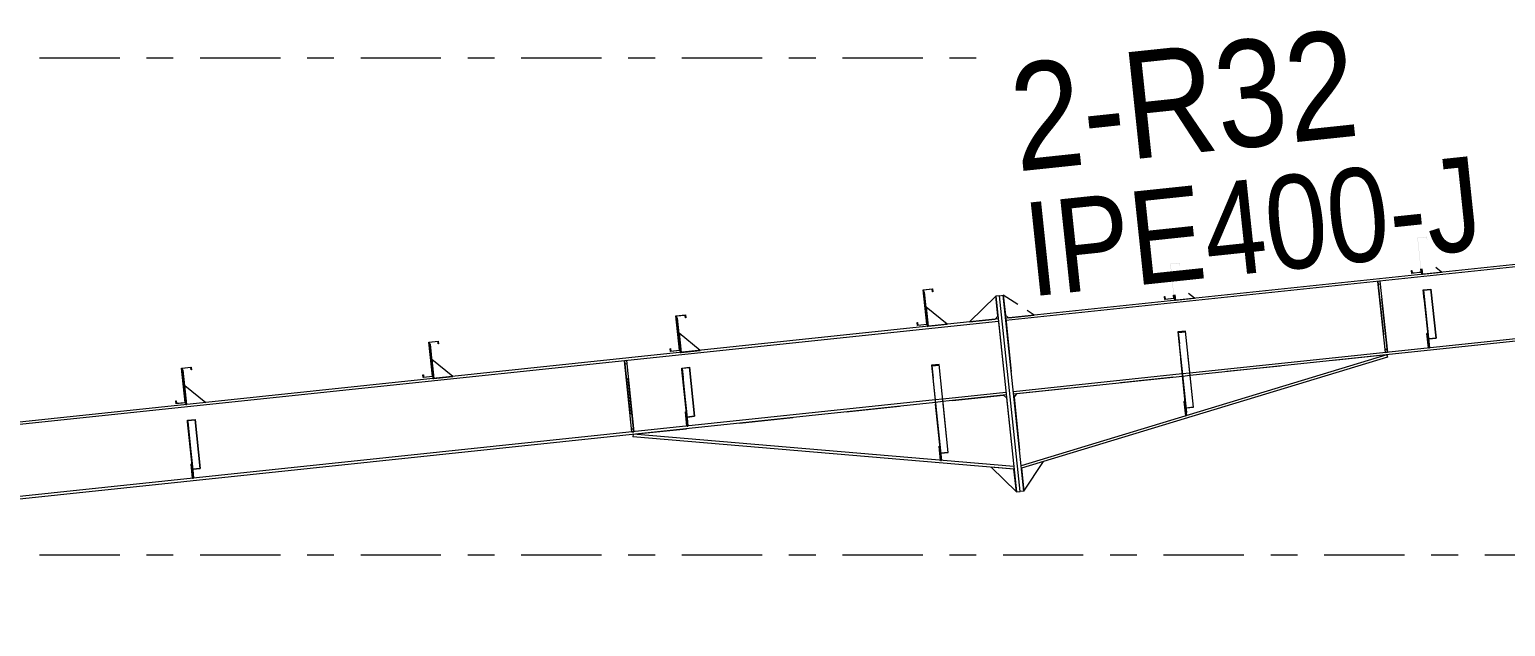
# Model space of a CAD drawing. Header units: millimetres. Extents: x -94 to 729, y -75 to 499.
# Drawn here: x 61.6 to 116.8, y 76.1 to 98.4 of the extents above; entities that cross this region are included whole.
import ezdxf

# ---------------------------------------------------------------- set-up
doc = ezdxf.new("R2010")
doc.units = ezdxf.units.MM
for name, pattern in [('XKITLINE00', [0]), ('XKITLINE02', [4, 2, -2]), ('XKITLINE03', [6, 3, -1, 1, -1])]:
    doc.linetypes.add(name, pattern=pattern)
for name, color, linetype, lineweight in [('Part', 2, 'Continuous', 0), ('PartMark', 7, 'Continuous', 0), ('S-grid', 1, 'Continuous', 0)]:
    doc.layers.add(name, color=color, linetype=linetype, lineweight=lineweight)
doc.styles.add('ARIAL', font='ARIAL.TTF')

# ---------------------------------------------------------------- blocks, each defined once
blk = doc.blocks.new('*A19')
at = {"layer": 'Part'}
blk.add_hatch(color=3, dxfattribs=at).paths.add_polyline_path([(67.529, 83.777), (67.813, 83.807), (67.815, 83.789), (67.545, 83.761), (67.581, 83.419), (67.567, 83.417)], flags=17)
blk = doc.blocks.new('*A20')
at = {"layer": 'Part'}
blk.add_hatch(color=3, dxfattribs=at).paths.add_polyline_path([(85.998, 85.725), (86.282, 85.755), (86.284, 85.737), (86.014, 85.709), (86.05, 85.367), (86.036, 85.365)], flags=17)
blk = doc.blocks.new('*A21')
at = {"layer": 'Part'}
blk.add_hatch(color=3, dxfattribs=at).paths.add_polyline_path([(95.324, 85.83), (95.608, 85.86), (95.611, 85.835), (95.341, 85.807), (95.39, 85.341), (95.376, 85.34)], flags=17)
blk = doc.blocks.new('*A22')
at = {"layer": 'Part'}
blk.add_hatch(color=3, dxfattribs=at).paths.add_polyline_path([(104.53, 87.072), (104.814, 87.102), (104.817, 87.08), (104.547, 87.052), (104.591, 86.628), (104.577, 86.627)], flags=17)
blk = doc.blocks.new('*A23')
at = {"layer": 'Part'}
blk.add_hatch(color=3, dxfattribs=at).paths.add_polyline_path([(113.701, 88.647), (113.985, 88.677), (113.987, 88.659), (113.717, 88.631), (113.753, 88.289), (113.739, 88.287)], flags=17)
blk = doc.blocks.new('*A47')
at = {"layer": 'Part'}
blk.add_hatch(color=3, dxfattribs=at).paths.add_polyline_path([(67.311, 85.722), (67.666, 85.759), (67.677, 85.653), (67.664, 85.652), (67.655, 85.745), (67.325, 85.711), (67.46, 84.43), (67.105, 84.393), (67.094, 84.5), (67.106, 84.501), (67.116, 84.407), (67.446, 84.442)], flags=17)
blk = doc.blocks.new('*A48')
at = {"layer": 'Part'}
blk.add_hatch(color=3, dxfattribs=at).paths.add_polyline_path([(67.311, 85.722), (67.666, 85.759), (67.677, 85.653), (67.664, 85.652), (67.655, 85.745), (67.325, 85.711), (67.46, 84.43), (67.105, 84.393), (67.094, 84.5), (67.106, 84.501), (67.116, 84.407), (67.446, 84.442)], flags=17)
blk = doc.blocks.new('*A49')
at = {"layer": 'Part'}
blk.add_hatch(color=3, dxfattribs=at).paths.add_polyline_path([(76.545, 86.696), (76.9, 86.733), (76.912, 86.627), (76.899, 86.626), (76.889, 86.719), (76.559, 86.685), (76.694, 85.404), (76.339, 85.367), (76.328, 85.474), (76.341, 85.475), (76.351, 85.381), (76.68, 85.416)], flags=17)
blk = doc.blocks.new('*A50')
at = {"layer": 'Part'}
blk.add_hatch(color=3, dxfattribs=at).paths.add_polyline_path([(76.545, 86.696), (76.9, 86.733), (76.912, 86.627), (76.899, 86.626), (76.889, 86.719), (76.559, 86.685), (76.694, 85.404), (76.339, 85.367), (76.328, 85.474), (76.341, 85.475), (76.351, 85.381), (76.68, 85.416)], flags=17)
blk = doc.blocks.new('*A51')
at = {"layer": 'Part'}
blk.add_hatch(color=3, dxfattribs=at).paths.add_polyline_path([(85.78, 87.67), (86.135, 87.707), (86.146, 87.601), (86.133, 87.6), (86.123, 87.693), (85.794, 87.659), (85.929, 86.379), (85.574, 86.341), (85.562, 86.448), (85.575, 86.449), (85.585, 86.355), (85.915, 86.39)], flags=17)
blk = doc.blocks.new('*A52')
at = {"layer": 'Part'}
blk.add_hatch(color=3, dxfattribs=at).paths.add_polyline_path([(85.78, 87.67), (86.135, 87.707), (86.146, 87.601), (86.133, 87.6), (86.123, 87.693), (85.794, 87.659), (85.929, 86.379), (85.574, 86.341), (85.562, 86.448), (85.575, 86.449), (85.585, 86.355), (85.915, 86.39)], flags=17)
blk = doc.blocks.new('*A53')
at = {"layer": 'Part'}
blk.add_hatch(color=3, dxfattribs=at).paths.add_polyline_path([(95.014, 88.644), (95.369, 88.681), (95.381, 88.575), (95.368, 88.574), (95.358, 88.667), (95.028, 88.633), (95.163, 87.353), (94.808, 87.315), (94.797, 87.422), (94.81, 87.423), (94.82, 87.329), (95.149, 87.364)], flags=17)
blk = doc.blocks.new('*A54')
at = {"layer": 'Part'}
blk.add_hatch(color=3, dxfattribs=at).paths.add_polyline_path([(95.014, 88.644), (95.369, 88.681), (95.381, 88.575), (95.368, 88.574), (95.358, 88.667), (95.028, 88.633), (95.163, 87.353), (94.808, 87.315), (94.797, 87.422), (94.81, 87.423), (94.82, 87.329), (95.149, 87.364)], flags=17)
blk = doc.blocks.new('*A55')
at = {"layer": 'Part'}
blk.add_hatch(color=3, dxfattribs=at).paths.add_polyline_path([(104.249, 89.618), (104.604, 89.655), (104.615, 89.549), (104.602, 89.548), (104.592, 89.641), (104.263, 89.607), (104.398, 88.327), (104.043, 88.289), (104.031, 88.396), (104.044, 88.397), (104.054, 88.303), (104.384, 88.338)], flags=17)
blk = doc.blocks.new('*A56')
at = {"layer": 'Part'}
blk.add_hatch(color=3, dxfattribs=at).paths.add_polyline_path([(104.249, 89.618), (104.604, 89.655), (104.615, 89.549), (104.602, 89.548), (104.592, 89.641), (104.263, 89.607), (104.398, 88.327), (104.043, 88.289), (104.031, 88.396), (104.044, 88.397), (104.054, 88.303), (104.384, 88.338)], flags=17)
blk = doc.blocks.new('*A57')
at = {"layer": 'Part'}
blk.add_hatch(color=3, dxfattribs=at).paths.add_polyline_path([(113.483, 90.592), (113.838, 90.63), (113.85, 90.523), (113.837, 90.522), (113.827, 90.615), (113.497, 90.581), (113.632, 89.301), (113.277, 89.263), (113.266, 89.37), (113.279, 89.371), (113.289, 89.277), (113.618, 89.312)], flags=17)
blk = doc.blocks.new('*A58')
at = {"layer": 'Part'}
blk.add_hatch(color=3, dxfattribs=at).paths.add_polyline_path([(113.483, 90.592), (113.838, 90.63), (113.85, 90.523), (113.837, 90.522), (113.827, 90.615), (113.497, 90.581), (113.632, 89.301), (113.277, 89.263), (113.266, 89.37), (113.279, 89.371), (113.289, 89.277), (113.618, 89.312)], flags=17)
blk = doc.blocks.new('*A549')
at = {"layer": 'S-grid', "color": 1, "linetype": 'XKITLINE03', "lineweight": 0}
blk.add_line((-10, 97.321), (97.577, 97.321), dxfattribs=at)
blk = doc.blocks.new('*A550')
at = {"layer": 'S-grid', "color": 1, "linetype": 'XKITLINE03', "lineweight": 0}
blk.add_line((-10, 78.75), (433.443, 78.75), dxfattribs=at)
blk = doc.blocks.new('*A598')
at = {"layer": 'Part', "color": 2, "linetype": 'XKITLINE00', "lineweight": 0}
for p, q in [((160.358, 94.157), (98.1, 87.59)), ((160.367, 94.065), (98.11, 87.498)), ((160.365, 94.086), (160.367, 94.065)), ((160.648, 91.408), (104.979, 85.536)), ((160.657, 91.316), (104.989, 85.444)), ((160.648, 91.408), (160.657, 91.316)), ((104.695, 85.506), (98.39, 84.841)), ((104.705, 85.414), (98.4, 84.749))]:
    blk.add_line(p, q, dxfattribs=at)
at = {"layer": 'Part', "color": 7, "linetype": 'XKITLINE02', "lineweight": 0}
for p, q in [((160.358, 94.157), (160.365, 94.086)), ((160.367, 94.065), (160.648, 91.408)), ((98.1, 87.59), (98.4, 84.749)), ((104.979, 85.536), (104.695, 85.506)), ((104.989, 85.444), (104.705, 85.414))]:
    blk.add_line(p, q, dxfattribs=at)
blk = doc.blocks.new('*A637')
at = {"layer": 'Part', "color": 2, "linetype": 'XKITLINE00', "lineweight": 0}
for p, q in [((97.816, 87.56), (12.882, 78.602)), ((97.826, 87.468), (12.987, 78.52)), ((95.461, 84.532), (21.869, 76.77)), ((95.471, 84.44), (21.879, 76.678)), ((98.106, 84.811), (95.745, 84.562)), ((98.116, 84.719), (95.755, 84.47)), ((21.585, 76.74), (15.992, 76.15)), ((21.595, 76.648), (16.096, 76.068))]:
    blk.add_line(p, q, dxfattribs=at)
at = {"layer": 'Part', "color": 7, "linetype": 'XKITLINE02', "lineweight": 0}
for p, q in [((97.816, 87.56), (98.116, 84.719)), ((95.745, 84.562), (95.461, 84.532)), ((95.755, 84.47), (95.471, 84.44)), ((12.882, 78.602), (16.096, 76.068)), ((21.869, 76.77), (21.585, 76.74)), ((21.879, 76.678), (21.595, 76.648))]:
    blk.add_line(p, q, dxfattribs=at)
blk = doc.blocks.new('*A640')
at = {"layer": 'Part', "color": 2, "linetype": 'XKITLINE00', "lineweight": 0}
for p, q in [((67.666, 82.139), (67.701, 82.143)), ((67.722, 81.607), (67.666, 82.139)), ((67.725, 81.921), (67.757, 81.61))]:
    blk.add_line(p, q, dxfattribs=at)
at = {"layer": 'Part', "color": 7, "linetype": 'XKITLINE02', "lineweight": 0}
for p, q in [((67.701, 82.143), (67.725, 81.921)), ((67.711, 81.713), (67.746, 81.717)), ((67.757, 81.61), (67.722, 81.607))]:
    blk.add_line(p, q, dxfattribs=at)
blk = doc.blocks.new('*A643')
at = {"layer": 'Part', "color": 7, "linetype": 'XKITLINE02', "lineweight": 0}
for p, q in [((67.745, 81.73), (67.529, 83.777)), ((67.759, 81.732), (67.545, 83.761)), ((68.006, 81.973), (67.813, 83.807)), ((67.721, 81.955), (68.005, 81.984)), ((67.736, 81.945), (68.006, 81.973)), ((67.745, 81.73), (67.759, 81.732))]:
    blk.add_line(p, q, dxfattribs=at)
blk = doc.blocks.new('*A644')
at = {"layer": 'Part', "color": 2, "linetype": 'XKITLINE00', "lineweight": 0}
for p, q in [((67.529, 83.777), (67.813, 83.807)), ((67.567, 83.417), (67.529, 83.777)), ((67.545, 83.761), (67.815, 83.789)), ((67.759, 81.732), (67.545, 83.761)), ((67.567, 83.417), (67.581, 83.419)), ((67.567, 83.417), (67.725, 81.921)), ((67.813, 83.807), (68.006, 81.973)), ((67.736, 81.945), (68.006, 81.973)), ((67.745, 81.73), (67.759, 81.732))]:
    blk.add_line(p, q, dxfattribs=at)
at = {"layer": 'Part', "color": 7, "linetype": 'XKITLINE02', "lineweight": 0}
for p, q in [((67.721, 81.955), (68.005, 81.984)), ((67.725, 81.921), (67.745, 81.73))]:
    blk.add_line(p, q, dxfattribs=at)
blk = doc.blocks.new('*A645')
at = {"layer": 'Part', "color": 2, "linetype": 'XKITLINE00', "lineweight": 0}
for p, q in [((67.368, 85.642), (67.333, 85.638)), ((67.503, 84.363), (67.368, 85.642)), ((67.46, 84.43), (67.467, 84.359))]:
    blk.add_line(p, q, dxfattribs=at)
at = {"layer": 'Part', "color": 7, "linetype": 'XKITLINE02', "lineweight": 0}
for p, q in [((67.333, 85.638), (67.46, 84.43)), ((67.467, 84.359), (67.503, 84.363))]:
    blk.add_line(p, q, dxfattribs=at)
blk = doc.blocks.new('*A646')
at = {"layer": 'Part', "color": 2, "linetype": 'XKITLINE00', "lineweight": 0}
blk.add_line((67.428, 85.074), (68.213, 84.438), dxfattribs=at)
at = {"layer": 'Part', "color": 7, "linetype": 'XKITLINE02', "lineweight": 0}
for p, q in [((67.503, 84.363), (67.428, 85.074)), ((68.213, 84.438), (67.503, 84.363))]:
    blk.add_line(p, q, dxfattribs=at)
blk = doc.blocks.new('*A647')
at = {"layer": 'Part', "color": 7, "linetype": 'XKITLINE02', "lineweight": 0}
for p, q in [((84.181, 83.249), (98.012, 84.708)), ((98.127, 84.615), (98.408, 81.949))]:
    blk.add_line(p, q, dxfattribs=at)
at = {"layer": 'Part', "color": 2, "linetype": 'XKITLINE00', "lineweight": 0}
for p, q in [((98.012, 84.708), (98.127, 84.615)), ((84.181, 83.249), (84.173, 83.157)), ((98.408, 81.949), (84.173, 83.157)), ((98.398, 82.043), (84.181, 83.249))]:
    blk.add_line(p, q, dxfattribs=at)
blk = doc.blocks.new('*A648')
at = {"layer": 'Part', "color": 7, "linetype": 'XKITLINE02', "lineweight": 0}
for p, q in [((86.17, 84.091), (86.135, 84.087)), ((86.135, 84.087), (86.191, 83.555)), ((86.226, 83.558), (86.17, 84.091)), ((86.18, 83.661), (86.215, 83.665)), ((86.191, 83.555), (86.226, 83.558))]:
    blk.add_line(p, q, dxfattribs=at)
blk = doc.blocks.new('*A649')
at = {"layer": 'Part', "color": 2, "linetype": 'XKITLINE00', "lineweight": 0}
for p, q in [((86.135, 84.087), (86.17, 84.091)), ((86.191, 83.555), (86.135, 84.087)), ((86.194, 83.869), (86.226, 83.558))]:
    blk.add_line(p, q, dxfattribs=at)
at = {"layer": 'Part', "color": 7, "linetype": 'XKITLINE02', "lineweight": 0}
for p, q in [((86.17, 84.091), (86.194, 83.869)), ((86.18, 83.661), (86.215, 83.665)), ((86.226, 83.558), (86.191, 83.555))]:
    blk.add_line(p, q, dxfattribs=at)
blk = doc.blocks.new('*A650')
at = {"layer": 'Part', "color": 2, "linetype": 'XKITLINE00', "lineweight": 0}
for p, q in [((95.608, 82.801), (95.643, 82.805)), ((95.663, 82.275), (95.608, 82.801)), ((95.661, 82.637), (95.699, 82.272))]:
    blk.add_line(p, q, dxfattribs=at)
at = {"layer": 'Part', "color": 7, "linetype": 'XKITLINE02', "lineweight": 0}
for p, q in [((95.643, 82.805), (95.661, 82.637)), ((95.653, 82.375), (95.688, 82.378)), ((95.663, 82.275), (95.664, 82.268)), ((95.699, 82.272), (95.664, 82.268))]:
    blk.add_line(p, q, dxfattribs=at)
blk = doc.blocks.new('*A651')
at = {"layer": 'Part', "color": 7, "linetype": 'XKITLINE02', "lineweight": 0}
for p, q in [((95.643, 82.805), (95.608, 82.801)), ((95.608, 82.801), (95.664, 82.268)), ((95.699, 82.272), (95.643, 82.805)), ((95.653, 82.375), (95.688, 82.378)), ((95.664, 82.268), (95.699, 82.272))]:
    blk.add_line(p, q, dxfattribs=at)
blk = doc.blocks.new('*A652')
at = {"layer": 'Part', "color": 2, "linetype": 'XKITLINE00', "lineweight": 0}
for p, q in [((76.603, 86.616), (76.567, 86.612)), ((76.737, 85.337), (76.603, 86.616)), ((76.694, 85.404), (76.702, 85.333))]:
    blk.add_line(p, q, dxfattribs=at)
at = {"layer": 'Part', "color": 7, "linetype": 'XKITLINE02', "lineweight": 0}
for p, q in [((76.567, 86.612), (76.694, 85.404)), ((76.702, 85.333), (76.737, 85.337))]:
    blk.add_line(p, q, dxfattribs=at)
blk = doc.blocks.new('*A653')
at = {"layer": 'Part', "color": 2, "linetype": 'XKITLINE00', "lineweight": 0}
blk.add_line((77.448, 85.412), (76.662, 86.048), dxfattribs=at)
at = {"layer": 'Part', "color": 7, "linetype": 'XKITLINE02', "lineweight": 0}
for p, q in [((76.662, 86.048), (76.737, 85.337)), ((76.737, 85.337), (77.448, 85.412))]:
    blk.add_line(p, q, dxfattribs=at)
blk = doc.blocks.new('*A654')
at = {"layer": 'Part', "color": 7, "linetype": 'XKITLINE02', "lineweight": 0}
for p, q in [((83.927, 86.002), (83.856, 85.995)), ((83.856, 85.995), (84.136, 83.338)), ((83.867, 85.888), (83.938, 85.896)), ((84.207, 83.345), (83.927, 86.002)), ((84.125, 83.445), (84.196, 83.452)), ((84.136, 83.338), (84.207, 83.345))]:
    blk.add_line(p, q, dxfattribs=at)
blk = doc.blocks.new('*A655')
at = {"layer": 'Part', "color": 7, "linetype": 'XKITLINE02', "lineweight": 0}
for p, q in [((83.927, 86.002), (83.856, 85.995)), ((83.867, 85.888), (83.938, 85.896)), ((84.196, 83.452), (84.125, 83.445)), ((84.207, 83.345), (84.136, 83.338))]:
    blk.add_line(p, q, dxfattribs=at)
at = {"layer": 'Part', "color": 2, "linetype": 'XKITLINE00', "lineweight": 0}
for p, q in [((84.136, 83.338), (83.856, 85.995)), ((83.927, 86.002), (84.207, 83.345))]:
    blk.add_line(p, q, dxfattribs=at)
blk = doc.blocks.new('*A656')
at = {"layer": 'Part', "color": 2, "linetype": 'XKITLINE00', "lineweight": 0}
blk.add_line((95.917, 87.36), (95.131, 87.996), dxfattribs=at)
at = {"layer": 'Part', "color": 7, "linetype": 'XKITLINE02', "lineweight": 0}
for p, q in [((95.131, 87.996), (95.206, 87.285)), ((95.206, 87.285), (95.917, 87.36))]:
    blk.add_line(p, q, dxfattribs=at)
blk = doc.blocks.new('*A657')
at = {"layer": 'Part', "color": 2, "linetype": 'XKITLINE00', "lineweight": 0}
for p, q in [((85.998, 85.725), (86.282, 85.755)), ((86.036, 85.365), (85.998, 85.725)), ((86.284, 85.737), (86.014, 85.709)), ((86.014, 85.709), (86.05, 85.367)), ((86.282, 85.755), (86.475, 83.921)), ((86.05, 85.367), (86.036, 85.365)), ((86.036, 85.365), (86.194, 83.869)), ((86.228, 83.68), (86.05, 85.367)), ((86.205, 83.893), (86.475, 83.921)), ((86.214, 83.678), (86.228, 83.68))]:
    blk.add_line(p, q, dxfattribs=at)
at = {"layer": 'Part', "color": 7, "linetype": 'XKITLINE02', "lineweight": 0}
for p, q in [((86.19, 83.903), (86.474, 83.933)), ((86.194, 83.869), (86.214, 83.678))]:
    blk.add_line(p, q, dxfattribs=at)
blk = doc.blocks.new('*A658')
at = {"layer": 'Part', "color": 7, "linetype": 'XKITLINE02', "lineweight": 0}
for p, q in [((86.214, 83.678), (85.998, 85.725)), ((86.228, 83.68), (86.014, 85.709)), ((86.475, 83.921), (86.282, 85.755)), ((86.19, 83.903), (86.474, 83.933)), ((86.205, 83.893), (86.475, 83.921)), ((86.214, 83.678), (86.228, 83.68))]:
    blk.add_line(p, q, dxfattribs=at)
blk = doc.blocks.new('*A659')
at = {"layer": 'Part', "color": 2, "linetype": 'XKITLINE00', "lineweight": 0}
for p, q in [((85.837, 87.59), (85.802, 87.586)), ((85.972, 86.311), (85.837, 87.59)), ((85.929, 86.379), (85.936, 86.307))]:
    blk.add_line(p, q, dxfattribs=at)
at = {"layer": 'Part', "color": 7, "linetype": 'XKITLINE02', "lineweight": 0}
for p, q in [((85.802, 87.586), (85.929, 86.379)), ((85.936, 86.307), (85.972, 86.311))]:
    blk.add_line(p, q, dxfattribs=at)
blk = doc.blocks.new('*A660')
at = {"layer": 'Part', "color": 2, "linetype": 'XKITLINE00', "lineweight": 0}
blk.add_line((86.682, 86.386), (85.897, 87.022), dxfattribs=at)
at = {"layer": 'Part', "color": 7, "linetype": 'XKITLINE02', "lineweight": 0}
for p, q in [((85.897, 87.022), (85.972, 86.311)), ((85.972, 86.311), (86.682, 86.386))]:
    blk.add_line(p, q, dxfattribs=at)
blk = doc.blocks.new('*A661')
at = {"layer": 'Part', "color": 2, "linetype": 'XKITLINE00', "lineweight": 0}
for p, q in [((97.726, 88.413), (96.751, 87.448)), ((97.709, 87.549), (97.805, 87.667))]:
    blk.add_line(p, q, dxfattribs=at)
at = {"layer": 'Part', "color": 7, "linetype": 'XKITLINE02', "lineweight": 0}
for p, q in [((97.805, 87.667), (97.726, 88.413)), ((96.751, 87.448), (97.709, 87.549))]:
    blk.add_line(p, q, dxfattribs=at)
blk = doc.blocks.new('*A662')
at = {"layer": 'Part', "color": 2, "linetype": 'XKITLINE00', "lineweight": 0}
for p, q in [((95.072, 88.564), (95.036, 88.56)), ((95.206, 87.285), (95.072, 88.564)), ((95.163, 87.353), (95.171, 87.281))]:
    blk.add_line(p, q, dxfattribs=at)
at = {"layer": 'Part', "color": 7, "linetype": 'XKITLINE02', "lineweight": 0}
for p, q in [((95.036, 88.56), (95.163, 87.353)), ((95.171, 87.281), (95.206, 87.285))]:
    blk.add_line(p, q, dxfattribs=at)
blk = doc.blocks.new('*A663')
at = {"layer": 'Part', "color": 7, "linetype": 'XKITLINE02', "lineweight": 0}
for p, q in [((95.687, 82.386), (95.324, 85.83)), ((95.701, 82.387), (95.341, 85.807)), ((95.955, 82.572), (95.608, 85.86)), ((95.67, 82.551), (95.954, 82.581)), ((95.685, 82.544), (95.955, 82.572)), ((95.687, 82.386), (95.701, 82.387))]:
    blk.add_line(p, q, dxfattribs=at)
blk = doc.blocks.new('*A664')
at = {"layer": 'Part', "color": 2, "linetype": 'XKITLINE00', "lineweight": 0}
for p, q in [((95.608, 85.86), (95.324, 85.83)), ((95.324, 85.83), (95.661, 82.637)), ((95.341, 85.807), (95.611, 85.835)), ((95.341, 85.807), (95.39, 85.341)), ((95.955, 82.572), (95.608, 85.86)), ((95.39, 85.341), (95.376, 85.34)), ((95.701, 82.387), (95.39, 85.341)), ((95.685, 82.544), (95.955, 82.572)), ((95.687, 82.386), (95.701, 82.387))]:
    blk.add_line(p, q, dxfattribs=at)
at = {"layer": 'Part', "color": 7, "linetype": 'XKITLINE02', "lineweight": 0}
for p, q in [((95.661, 82.637), (95.687, 82.386)), ((95.67, 82.551), (95.954, 82.581))]:
    blk.add_line(p, q, dxfattribs=at)
blk = doc.blocks.new('*A665')
at = {"layer": 'Part', "color": 7, "linetype": 'XKITLINE02', "lineweight": 0}
for p, q in [((112.335, 86.219), (98.504, 84.76)), ((98.411, 84.645), (98.692, 81.979))]:
    blk.add_line(p, q, dxfattribs=at)
at = {"layer": 'Part', "color": 2, "linetype": 'XKITLINE00', "lineweight": 0}
for p, q in [((112.335, 86.219), (98.682, 82.073)), ((112.362, 86.13), (98.692, 81.979)), ((112.335, 86.219), (112.362, 86.13)), ((98.504, 84.76), (98.411, 84.645))]:
    blk.add_line(p, q, dxfattribs=at)
blk = doc.blocks.new('*A666')
at = {"layer": 'Part', "color": 2, "linetype": 'XKITLINE00', "lineweight": 0}
blk.add_line((97.554, 82.021), (98.498, 81.096), dxfattribs=at)
at = {"layer": 'Part', "color": 7, "linetype": 'XKITLINE02', "lineweight": 0}
for p, q in [((98.408, 81.949), (97.554, 82.021)), ((98.498, 81.096), (98.408, 81.949))]:
    blk.add_line(p, q, dxfattribs=at)
blk = doc.blocks.new('*A667')
at = {"layer": 'Part', "color": 7, "linetype": 'XKITLINE02', "lineweight": 0}
for p, q in [((99.512, 82.228), (98.692, 81.979)), ((98.692, 81.979), (98.782, 81.126))]:
    blk.add_line(p, q, dxfattribs=at)
at = {"layer": 'Part', "color": 2, "linetype": 'XKITLINE00', "lineweight": 0}
blk.add_line((98.782, 81.126), (99.512, 82.228), dxfattribs=at)
blk = doc.blocks.new('*A668')
at = {"layer": 'Part', "color": 2, "linetype": 'XKITLINE00', "lineweight": 0}
for p, q in [((97.868, 88.428), (97.726, 88.413)), ((97.726, 88.413), (98.498, 81.096)), ((98.64, 81.111), (97.868, 88.428)), ((98.498, 81.096), (98.64, 81.111))]:
    blk.add_line(p, q, dxfattribs=at)
blk = doc.blocks.new('*A669')
at = {"layer": 'Part', "color": 2, "linetype": 'XKITLINE00', "lineweight": 0}
for p, q in [((97.868, 88.428), (98.01, 88.443)), ((98.64, 81.111), (97.868, 88.428)), ((98.782, 81.126), (98.01, 88.443)), ((98.782, 81.126), (98.64, 81.111))]:
    blk.add_line(p, q, dxfattribs=at)
blk = doc.blocks.new('*A670')
at = {"layer": 'Part', "color": 2, "linetype": 'XKITLINE00', "lineweight": 0}
for p, q in [((104.814, 87.102), (104.53, 87.072)), ((104.53, 87.072), (104.823, 84.299)), ((104.547, 87.052), (104.817, 87.08)), ((104.547, 87.052), (104.591, 86.628)), ((104.591, 86.628), (104.577, 86.627)), ((104.862, 84.064), (104.591, 86.628)), ((105.114, 84.264), (104.814, 87.102)), ((104.844, 84.236), (105.114, 84.264)), ((104.848, 84.062), (104.862, 84.064))]:
    blk.add_line(p, q, dxfattribs=at)
at = {"layer": 'Part', "color": 7, "linetype": 'XKITLINE02', "lineweight": 0}
for p, q in [((104.823, 84.299), (104.848, 84.062)), ((104.829, 84.243), (105.113, 84.273))]:
    blk.add_line(p, q, dxfattribs=at)
blk = doc.blocks.new('*A671')
at = {"layer": 'Part', "color": 7, "linetype": 'XKITLINE02', "lineweight": 0}
for p, q in [((104.848, 84.062), (104.53, 87.072)), ((104.862, 84.064), (104.547, 87.052)), ((105.114, 84.264), (104.814, 87.102)), ((104.829, 84.243), (105.113, 84.273)), ((104.844, 84.236), (105.114, 84.264)), ((104.848, 84.062), (104.862, 84.064))]:
    blk.add_line(p, q, dxfattribs=at)
blk = doc.blocks.new('*A672')
at = {"layer": 'Part', "color": 7, "linetype": 'XKITLINE02', "lineweight": 0}
for p, q in [((104.803, 84.482), (104.768, 84.478)), ((104.768, 84.478), (104.824, 83.945)), ((104.86, 83.949), (104.803, 84.482)), ((104.813, 84.052), (104.848, 84.055)), ((104.824, 83.945), (104.86, 83.949))]:
    blk.add_line(p, q, dxfattribs=at)
blk = doc.blocks.new('*A673')
at = {"layer": 'Part', "color": 7, "linetype": 'XKITLINE02', "lineweight": 0}
for p, q in [((104.384, 88.454), (104.398, 88.327)), ((104.405, 88.256), (104.441, 88.259))]:
    blk.add_line(p, q, dxfattribs=at)
at = {"layer": 'Part', "color": 2, "linetype": 'XKITLINE00', "lineweight": 0}
for p, q in [((104.398, 88.327), (104.405, 88.256)), ((104.441, 88.259), (104.42, 88.458))]:
    blk.add_line(p, q, dxfattribs=at)
blk = doc.blocks.new('*A674')
at = {"layer": 'Part', "color": 2, "linetype": 'XKITLINE00', "lineweight": 0}
for p, q in [((104.768, 84.478), (104.803, 84.482)), ((104.824, 83.945), (104.768, 84.478)), ((104.823, 84.299), (104.86, 83.949)), ((104.86, 83.949), (104.824, 83.945))]:
    blk.add_line(p, q, dxfattribs=at)
at = {"layer": 'Part', "color": 7, "linetype": 'XKITLINE02', "lineweight": 0}
for p, q in [((104.803, 84.482), (104.823, 84.299)), ((104.813, 84.052), (104.848, 84.055))]:
    blk.add_line(p, q, dxfattribs=at)
blk = doc.blocks.new('*A675')
at = {"layer": 'Part', "color": 7, "linetype": 'XKITLINE02', "lineweight": 0}
for p, q in [((104.42, 88.458), (104.441, 88.259)), ((104.441, 88.259), (105.151, 88.334))]:
    blk.add_line(p, q, dxfattribs=at)
at = {"layer": 'Part', "color": 2, "linetype": 'XKITLINE00', "lineweight": 0}
blk.add_line((105.151, 88.334), (104.931, 88.512), dxfattribs=at)
blk = doc.blocks.new('*A676')
at = {"layer": 'Part', "color": 2, "linetype": 'XKITLINE00', "lineweight": 0}
for p, q in [((98.549, 88.098), (98.01, 88.443)), ((98.089, 87.697), (98.207, 87.602)), ((99.166, 87.703), (98.896, 87.876))]:
    blk.add_line(p, q, dxfattribs=at)
at = {"layer": 'Part', "color": 7, "linetype": 'XKITLINE02', "lineweight": 0}
for p, q in [((98.01, 88.443), (98.089, 87.697)), ((98.207, 87.602), (99.166, 87.703))]:
    blk.add_line(p, q, dxfattribs=at)
blk = doc.blocks.new('*A677')
at = {"layer": 'Part', "color": 7, "linetype": 'XKITLINE02', "lineweight": 0}
for p, q in [((113.654, 89.432), (113.675, 89.233)), ((113.675, 89.233), (114.386, 89.308))]:
    blk.add_line(p, q, dxfattribs=at)
at = {"layer": 'Part', "color": 2, "linetype": 'XKITLINE00', "lineweight": 0}
blk.add_line((114.386, 89.308), (114.166, 89.486), dxfattribs=at)
blk = doc.blocks.new('*A678')
at = {"layer": 'Part', "color": 2, "linetype": 'XKITLINE00', "lineweight": 0}
for p, q in [((113.838, 87.01), (113.874, 87.013)), ((113.894, 86.477), (113.838, 87.01)), ((113.897, 86.791), (113.93, 86.481))]:
    blk.add_line(p, q, dxfattribs=at)
at = {"layer": 'Part', "color": 7, "linetype": 'XKITLINE02', "lineweight": 0}
for p, q in [((113.874, 87.013), (113.897, 86.791)), ((113.883, 86.583), (113.919, 86.587)), ((113.93, 86.481), (113.894, 86.477))]:
    blk.add_line(p, q, dxfattribs=at)
blk = doc.blocks.new('*A679')
at = {"layer": 'Part', "color": 7, "linetype": 'XKITLINE02', "lineweight": 0}
for p, q in [((113.619, 89.428), (113.632, 89.301)), ((113.64, 89.23), (113.675, 89.233))]:
    blk.add_line(p, q, dxfattribs=at)
at = {"layer": 'Part', "color": 2, "linetype": 'XKITLINE00', "lineweight": 0}
for p, q in [((113.675, 89.233), (113.654, 89.432)), ((113.632, 89.301), (113.64, 89.23))]:
    blk.add_line(p, q, dxfattribs=at)
blk = doc.blocks.new('*A680')
at = {"layer": 'Part', "color": 7, "linetype": 'XKITLINE02', "lineweight": 0}
for p, q in [((113.874, 87.013), (113.838, 87.01)), ((113.838, 87.01), (113.894, 86.477)), ((113.93, 86.481), (113.874, 87.013)), ((113.883, 86.583), (113.919, 86.587)), ((113.894, 86.477), (113.93, 86.481))]:
    blk.add_line(p, q, dxfattribs=at)
blk = doc.blocks.new('*A681')
at = {"layer": 'Part', "color": 7, "linetype": 'XKITLINE02', "lineweight": 0}
for p, q in [((113.917, 86.6), (113.701, 88.647)), ((113.931, 86.602), (113.717, 88.631)), ((114.179, 86.843), (113.985, 88.677)), ((113.894, 86.825), (114.178, 86.855)), ((113.909, 86.815), (114.179, 86.843)), ((113.917, 86.6), (113.931, 86.602))]:
    blk.add_line(p, q, dxfattribs=at)
blk = doc.blocks.new('*A682')
at = {"layer": 'Part', "color": 2, "linetype": 'XKITLINE00', "lineweight": 0}
for p, q in [((113.701, 88.647), (113.985, 88.677)), ((113.739, 88.287), (113.701, 88.647)), ((113.717, 88.631), (113.987, 88.659)), ((113.931, 86.602), (113.717, 88.631)), ((113.739, 88.287), (113.753, 88.289)), ((113.739, 88.287), (113.897, 86.791)), ((113.985, 88.677), (114.179, 86.843)), ((113.909, 86.815), (114.179, 86.843)), ((113.917, 86.6), (113.931, 86.602))]:
    blk.add_line(p, q, dxfattribs=at)
at = {"layer": 'Part', "color": 7, "linetype": 'XKITLINE02', "lineweight": 0}
for p, q in [((113.894, 86.825), (114.178, 86.855)), ((113.897, 86.791), (113.917, 86.6))]:
    blk.add_line(p, q, dxfattribs=at)
blk = doc.blocks.new('*A683')
at = {"layer": 'Part', "color": 7, "linetype": 'XKITLINE02', "lineweight": 0}
for p, q in [((112.08, 88.972), (112.009, 88.964)), ((112.009, 88.964), (112.289, 86.307)), ((112.02, 88.858), (112.091, 88.865)), ((112.36, 86.315), (112.08, 88.972)), ((112.278, 86.414), (112.349, 86.422)), ((112.289, 86.307), (112.36, 86.315))]:
    blk.add_line(p, q, dxfattribs=at)
blk = doc.blocks.new('*A684')
at = {"layer": 'Part', "color": 7, "linetype": 'XKITLINE02', "lineweight": 0}
for p, q in [((112.08, 88.972), (112.009, 88.964)), ((112.02, 88.858), (112.091, 88.865)), ((112.349, 86.422), (112.278, 86.414)), ((112.36, 86.315), (112.289, 86.307))]:
    blk.add_line(p, q, dxfattribs=at)
at = {"layer": 'Part', "color": 2, "linetype": 'XKITLINE00', "lineweight": 0}
for p, q in [((112.289, 86.307), (112.009, 88.964)), ((112.08, 88.972), (112.36, 86.315))]:
    blk.add_line(p, q, dxfattribs=at)
blk = doc.blocks.new('*A753')
at = {"layer": 'Part', "color": 2, "linetype": 'XKITLINE00', "lineweight": 0}
for p, q in [((67.311, 85.722), (67.666, 85.759)), ((67.446, 84.442), (67.311, 85.722)), ((67.655, 85.745), (67.325, 85.711)), ((67.325, 85.711), (67.46, 84.43)), ((67.664, 85.652), (67.655, 85.745)), ((67.677, 85.653), (67.664, 85.652)), ((67.666, 85.759), (67.677, 85.653)), ((67.094, 84.5), (67.106, 84.501)), ((67.105, 84.393), (67.094, 84.5)), ((67.46, 84.43), (67.105, 84.393)), ((67.106, 84.501), (67.116, 84.407)), ((67.116, 84.407), (67.446, 84.442))]:
    blk.add_line(p, q, dxfattribs=at)
blk = doc.blocks.new('*A754')
at = {"layer": 'Part', "color": 2, "linetype": 'XKITLINE00', "lineweight": 0}
for p, q in [((67.311, 85.722), (67.666, 85.759)), ((67.446, 84.442), (67.311, 85.722)), ((67.655, 85.745), (67.325, 85.711)), ((67.325, 85.711), (67.46, 84.43)), ((67.664, 85.652), (67.655, 85.745)), ((67.677, 85.653), (67.664, 85.652)), ((67.666, 85.759), (67.677, 85.653)), ((67.094, 84.5), (67.106, 84.501)), ((67.105, 84.393), (67.094, 84.5)), ((67.46, 84.43), (67.105, 84.393)), ((67.106, 84.501), (67.116, 84.407)), ((67.116, 84.407), (67.446, 84.442))]:
    blk.add_line(p, q, dxfattribs=at)
blk = doc.blocks.new('*A755')
at = {"layer": 'Part', "color": 2, "linetype": 'XKITLINE00', "lineweight": 0}
for p, q in [((76.545, 86.696), (76.9, 86.733)), ((76.68, 85.416), (76.545, 86.696)), ((76.889, 86.719), (76.559, 86.685)), ((76.559, 86.685), (76.694, 85.404)), ((76.899, 86.626), (76.889, 86.719)), ((76.912, 86.627), (76.899, 86.626)), ((76.9, 86.733), (76.912, 86.627)), ((76.328, 85.474), (76.341, 85.475)), ((76.339, 85.367), (76.328, 85.474)), ((76.694, 85.404), (76.339, 85.367)), ((76.341, 85.475), (76.351, 85.381)), ((76.351, 85.381), (76.68, 85.416))]:
    blk.add_line(p, q, dxfattribs=at)
blk = doc.blocks.new('*A756')
at = {"layer": 'Part', "color": 2, "linetype": 'XKITLINE00', "lineweight": 0}
for p, q in [((76.545, 86.696), (76.9, 86.733)), ((76.68, 85.416), (76.545, 86.696)), ((76.889, 86.719), (76.559, 86.685)), ((76.559, 86.685), (76.694, 85.404)), ((76.899, 86.626), (76.889, 86.719)), ((76.912, 86.627), (76.899, 86.626)), ((76.9, 86.733), (76.912, 86.627)), ((76.328, 85.474), (76.341, 85.475)), ((76.339, 85.367), (76.328, 85.474)), ((76.694, 85.404), (76.339, 85.367)), ((76.341, 85.475), (76.351, 85.381)), ((76.351, 85.381), (76.68, 85.416))]:
    blk.add_line(p, q, dxfattribs=at)
blk = doc.blocks.new('*A757')
at = {"layer": 'Part', "color": 2, "linetype": 'XKITLINE00', "lineweight": 0}
for p, q in [((85.78, 87.67), (86.135, 87.707)), ((86.123, 87.693), (85.794, 87.659)), ((86.133, 87.6), (86.123, 87.693)), ((86.135, 87.707), (86.146, 87.601)), ((85.915, 86.39), (85.78, 87.67)), ((85.794, 87.659), (85.929, 86.379)), ((86.146, 87.601), (86.133, 87.6)), ((85.562, 86.448), (85.575, 86.449)), ((85.574, 86.341), (85.562, 86.448)), ((85.929, 86.379), (85.574, 86.341)), ((85.575, 86.449), (85.585, 86.355)), ((85.585, 86.355), (85.915, 86.39))]:
    blk.add_line(p, q, dxfattribs=at)
blk = doc.blocks.new('*A758')
at = {"layer": 'Part', "color": 2, "linetype": 'XKITLINE00', "lineweight": 0}
for p, q in [((85.78, 87.67), (86.135, 87.707)), ((86.123, 87.693), (85.794, 87.659)), ((86.133, 87.6), (86.123, 87.693)), ((86.135, 87.707), (86.146, 87.601)), ((85.915, 86.39), (85.78, 87.67)), ((85.794, 87.659), (85.929, 86.379)), ((86.146, 87.601), (86.133, 87.6)), ((85.562, 86.448), (85.575, 86.449)), ((85.574, 86.341), (85.562, 86.448)), ((85.929, 86.379), (85.574, 86.341)), ((85.575, 86.449), (85.585, 86.355)), ((85.585, 86.355), (85.915, 86.39))]:
    blk.add_line(p, q, dxfattribs=at)
blk = doc.blocks.new('*A759')
at = {"layer": 'Part', "color": 2, "linetype": 'XKITLINE00', "lineweight": 0}
for p, q in [((95.014, 88.644), (95.369, 88.681)), ((95.149, 87.364), (95.014, 88.644)), ((95.358, 88.667), (95.028, 88.633)), ((95.028, 88.633), (95.163, 87.353)), ((95.368, 88.574), (95.358, 88.667)), ((95.381, 88.575), (95.368, 88.574)), ((95.369, 88.681), (95.381, 88.575)), ((94.797, 87.422), (94.81, 87.423)), ((94.808, 87.315), (94.797, 87.422)), ((95.163, 87.353), (94.808, 87.315)), ((94.81, 87.423), (94.82, 87.329)), ((94.82, 87.329), (95.149, 87.364))]:
    blk.add_line(p, q, dxfattribs=at)
blk = doc.blocks.new('*A760')
at = {"layer": 'Part', "color": 2, "linetype": 'XKITLINE00', "lineweight": 0}
for p, q in [((95.014, 88.644), (95.369, 88.681)), ((95.149, 87.364), (95.014, 88.644)), ((95.358, 88.667), (95.028, 88.633)), ((95.028, 88.633), (95.163, 87.353)), ((95.368, 88.574), (95.358, 88.667)), ((95.381, 88.575), (95.368, 88.574)), ((95.369, 88.681), (95.381, 88.575)), ((94.797, 87.422), (94.81, 87.423)), ((94.808, 87.315), (94.797, 87.422)), ((95.163, 87.353), (94.808, 87.315)), ((94.81, 87.423), (94.82, 87.329)), ((94.82, 87.329), (95.149, 87.364))]:
    blk.add_line(p, q, dxfattribs=at)
blk = doc.blocks.new('*A761')
at = {"layer": 'Part', "color": 2, "linetype": 'XKITLINE00', "lineweight": 0}
for p, q in [((104.031, 88.396), (104.044, 88.397)), ((104.043, 88.289), (104.031, 88.396)), ((104.398, 88.327), (104.043, 88.289)), ((104.044, 88.397), (104.054, 88.303)), ((104.054, 88.303), (104.384, 88.338)), ((104.384, 88.338), (104.372, 88.453)), ((104.384, 88.454), (104.398, 88.327))]:
    blk.add_line(p, q, dxfattribs=at)
blk = doc.blocks.new('*A762')
at = {"layer": 'Part', "color": 2, "linetype": 'XKITLINE00', "lineweight": 0}
for p, q in [((104.031, 88.396), (104.044, 88.397)), ((104.043, 88.289), (104.031, 88.396)), ((104.398, 88.327), (104.043, 88.289)), ((104.044, 88.397), (104.054, 88.303)), ((104.054, 88.303), (104.384, 88.338)), ((104.384, 88.338), (104.372, 88.453)), ((104.384, 88.454), (104.398, 88.327))]:
    blk.add_line(p, q, dxfattribs=at)
blk = doc.blocks.new('*A763')
at = {"layer": 'Part', "color": 2, "linetype": 'XKITLINE00', "lineweight": 0}
for p, q in [((113.266, 89.37), (113.279, 89.371)), ((113.277, 89.263), (113.266, 89.37)), ((113.279, 89.371), (113.289, 89.277)), ((113.618, 89.312), (113.606, 89.427)), ((113.619, 89.428), (113.632, 89.301)), ((113.632, 89.301), (113.277, 89.263)), ((113.289, 89.277), (113.618, 89.312))]:
    blk.add_line(p, q, dxfattribs=at)
blk = doc.blocks.new('*A764')
at = {"layer": 'Part', "color": 2, "linetype": 'XKITLINE00', "lineweight": 0}
for p, q in [((113.266, 89.37), (113.279, 89.371)), ((113.277, 89.263), (113.266, 89.37)), ((113.279, 89.371), (113.289, 89.277)), ((113.618, 89.312), (113.606, 89.427)), ((113.619, 89.428), (113.632, 89.301)), ((113.632, 89.301), (113.277, 89.263)), ((113.289, 89.277), (113.618, 89.312))]:
    blk.add_line(p, q, dxfattribs=at)
blk = doc.blocks.new('*A771')
at = {"layer": 'Part', "color": 7, "linetype": 'XKITLINE02', "lineweight": 0}
for p, q in [((67.701, 82.143), (67.666, 82.139)), ((67.666, 82.139), (67.722, 81.607)), ((67.757, 81.61), (67.701, 82.143)), ((67.711, 81.713), (67.746, 81.717)), ((67.722, 81.607), (67.757, 81.61))]:
    blk.add_line(p, q, dxfattribs=at)
blk = doc.blocks.new('*A2367')
at = {"layer": 'PartMark', "color": 3, "style": 'ARIAL', "width": 0.85}
blk.add_text('2-R32', height=4, rotation=6.0218, dxfattribs=at).set_placement((98.528, 93.066))
at = {"layer": 'PartMark', "color": 7, "style": 'ARIAL', "width": 0.85}
blk.add_text('IPE400-J', height=3.5, rotation=6.0218, dxfattribs=at).set_placement((99.021, 88.392))

msp = doc.modelspace()

# ---------------------------------------------------------------- block references
at = {"lineweight": 0}
for name in ['*A549', '*A2367', '*A598', '*A57', '*A58', '*A55', '*A56', '*A763', '*A764', '*A679', '*A677', '*A683', '*A684', '*A53', '*A54', '*A759', '*A760', '*A662', '*A661', '*A668', '*A669', '*A676', '*A761', '*A762', '*A673', '*A675', '*A23', '*A681', '*A682', '*A51', '*A52', '*A757', '*A758', '*A656', '*A637', '*A659', '*A49', '*A50', '*A755', '*A756', '*A652', '*A660', '*A22', '*A670', '*A671', '*A678', '*A680', '*A653', '*A665', '*A47', '*A48', '*A753', '*A754', '*A645', '*A654', '*A655', '*A20', '*A657', '*A658', '*A21', '*A663', '*A664', '*A646', '*A647', '*A672', '*A674', '*A648', '*A649', '*A19', '*A643', '*A644', '*A650', '*A651', '*A667', '*A640', '*A771', '*A666', '*A550']:
    msp.add_blockref(name, (0, 0), dxfattribs=at)

doc.saveas('drawing.dxf')
